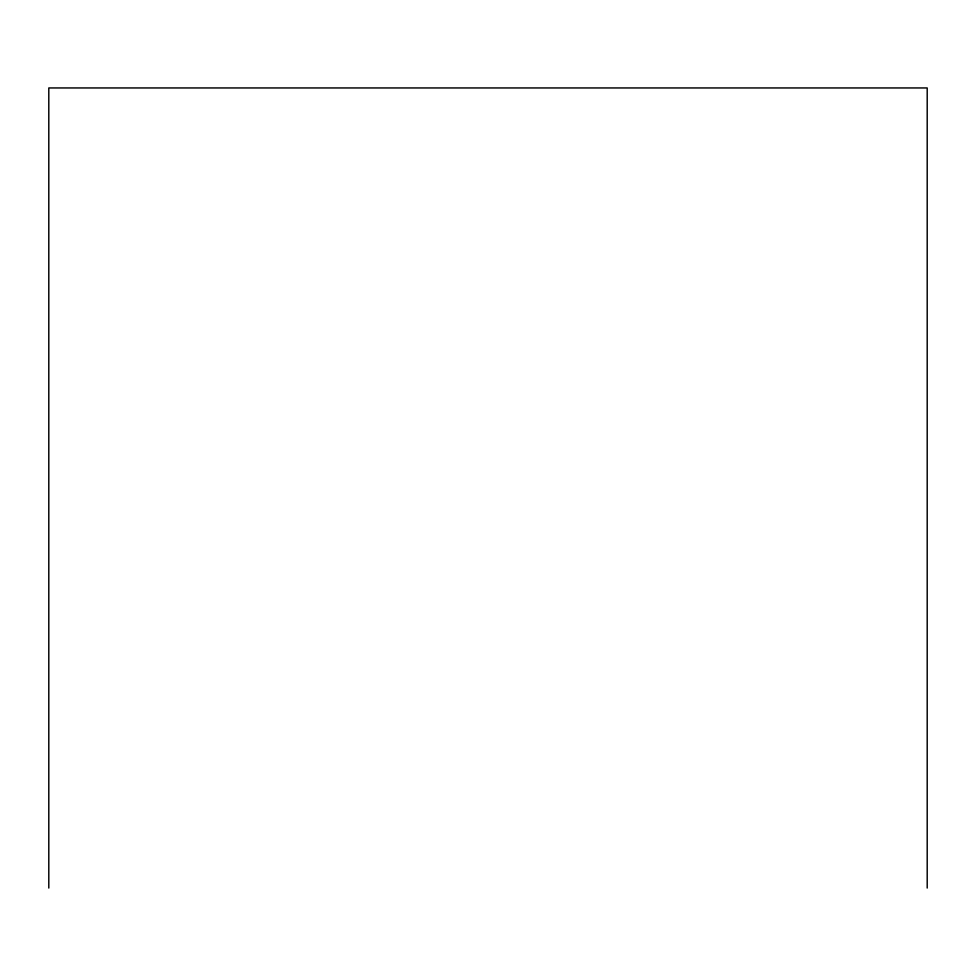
<?xml version="1.0" encoding="UTF-8"?>
<svg xmlns="http://www.w3.org/2000/svg" width="976" height="976" viewBox="0 0 976 976"><rect width="100%" height="100%" fill="white"/><g stroke="black" fill="none" stroke-linecap="round" stroke-linejoin="round"><path stroke-width="1.46" d="M927.2 888.05L927.2 87.95L48.8 87.95L48.8 888.05"/></g></svg>
